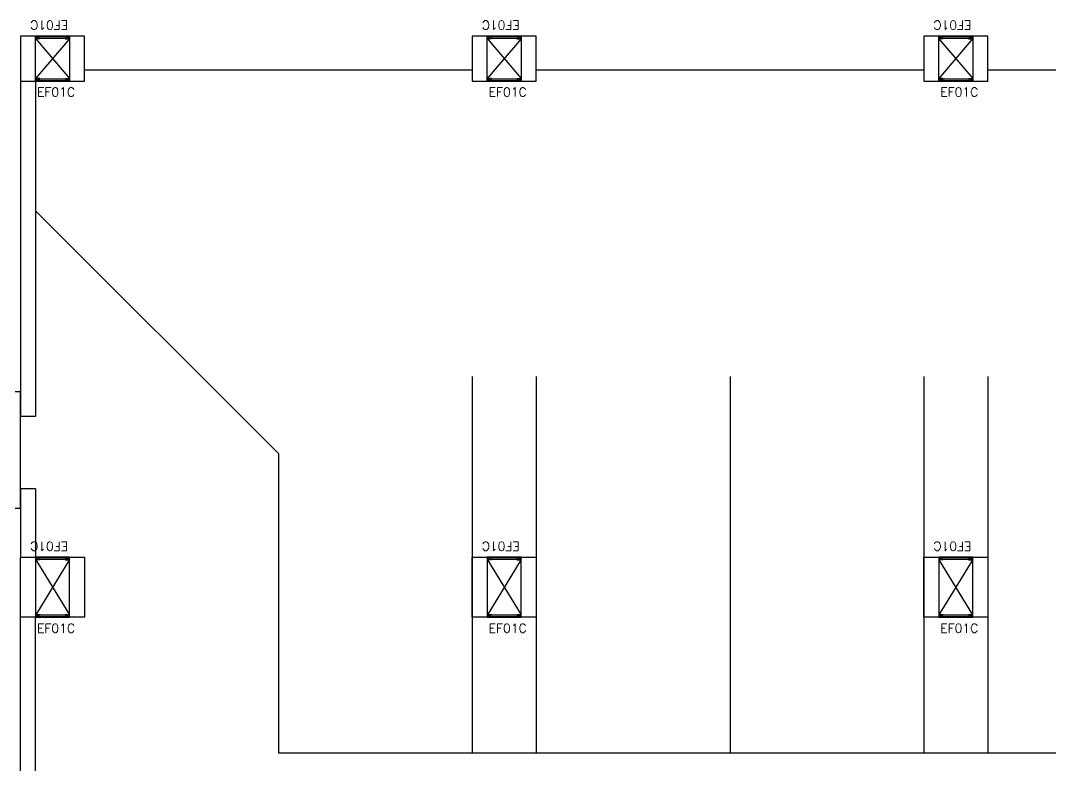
# Model space of a CAD drawing. Header units: millimetres. Extents: x 2046 to 2564, y 885 to 1120.
# Drawn here: x 2234.86 to 2248.54, y 956.21 to 966.11 of the extents above; entities that cross this region are included whole.
import ezdxf

# ---------------------------------------------------------------- set-up
doc = ezdxf.new("R2010")
doc.units = ezdxf.units.MM
doc.header["$LTSCALE"] = 10
doc.linetypes.add('HIDDEN', pattern=[0.375, 0.25, -0.125])
for name, color, linetype in [('AR-ALV', 2, 'Continuous'), ('AR-ESCADA', 2, 'Continuous'), ('AR-ESQ', 1, 'Continuous'), ('AR-ESTC', 3, 'Continuous'), ('AR-PISO', 1, 'Continuous'), ('AR-SHAFT', 1, 'Continuous'), ('DT-ESQ-PERFIL CADEIRA-C', 2, 'Continuous'), ('DT-ESQ-PERFIL CADEIRA-V', 1, 'Continuous'), ('DT-ESQ-VENEZIANA-C', 1, 'Continuous'), ('DT-ESQ-VENEZIANA-V', 1, 'Continuous'), ('DT-TXTESQ', 2, 'Continuous'), ('DT-TXTMOD', 1, 'Continuous'), ('ES-GUARDACORPO', 2, 'Continuous'), ('es-linhacorte', 1, 'Continuous'), ('ES-PILAR', 3, 'Continuous'), ('ES-SETA', 1, 'Continuous'), ('ES-TEXTO', 1, 'Continuous'), ('Layer2', 2, 'Continuous'), ('Layer4', 4, 'Continuous'), ('PROJ2', 1, 'HIDDEN')]:
    doc.layers.add(name, color=color, linetype=linetype)
doc.styles.add('S10', font='simplex.shx', dxfattribs={"height": 0.1})
doc.styles.add('S12', font='simplex.shx', dxfattribs={"width": 1.1, "height": 0.12})

# ---------------------------------------------------------------- blocks, each defined once
blk = doc.blocks.new('ES-3P-TER-E')
for p, q in [((-4.75, -0.775), (-4.55, -0.775)), ((-2.75, -0.975), (-2.95, -0.975)), ((-2.75, -0.975), (-2.75, -1.575))]:
    blk.add_line(p, q)
at = {"layer": 'AR-PISO'}
for p, q in [((-6.35, 0.775), (0, 0.775)), ((-6.35, 0.775), (-6.35, -0.775)), ((0, -0.775), (0, 0.775)), ((-4.55, -0.775), (0, -0.775)), ((-4.8, -0.9), (-6.3, -0.9)), ((-4.8, -1.2), (-6.3, -1.2))]:
    blk.add_line(p, q, dxfattribs=at)
at = {"layer": 'AR-PISO', "color": 2}
for p, q in [((-4.8, -1.5), (-6.3, -1.5)), ((-4.8, -1.8), (-6.3, -1.8)), ((-4.8, -2.1), (-6.21, -2.1)), ((-4.8, -2.4), (-5.697, -2.4)), ((-4.8, -2.7), (-5.111, -2.7))]:
    blk.add_line(p, q, dxfattribs=at)
at = {"layer": 'ES-GUARDACORPO'}
for p, q in [((-6.35, -0.775), (-6.35, -2.018)), ((-6.3, -0.775), (-6.3, -2.048)), ((-4.8, -0.9), (-4.8, -0.775)), ((-4.75, -0.775), (-4.75, -0.775)), ((-4.8, -2.855), (-4.8, -0.9))]:
    blk.add_line(p, q, dxfattribs=at)
for centre in [(-6.325, -0.775), (-4.775, -0.775)]:
    blk.add_arc(centre, 0.025, 0, 180, dxfattribs=at)
at = {"layer": 'es-linhacorte'}
for p, q in [((-5.578, -2.47), (-6.569, -1.89)), ((-5.578, -2.418), (-5.578, -2.47)), ((-5.462, -2.596), (-5.578, -2.418)), ((-5.48, -2.516), (-5.462, -2.596)), ((-4.649, -2.931), (-5.48, -2.516))]:
    blk.add_line(p, q, dxfattribs=at)
at = {"layer": 'ES-PILAR'}
for p, q in [((-2.75, -1.575), (-2.95, -1.575)), ((-4.75, -3.9), (-4.55, -3.9))]:
    blk.add_line(p, q, dxfattribs=at)
for points in [[(-4.55, -1.35), (-4.55, -1.32), (-4.55, -0.775), (-4.75, -0.775), (-4.75, -1.32), (-4.75, -1.35), (-4.75, -3.9), (-4.55, -3.9)], [(-2.75, -0.975), (-2.95, -0.975), (-2.95, -1.575), (-2.75, -1.575)]]:
    blk.add_lwpolyline(points, close=True, dxfattribs=at)
at = {"layer": 'ES-SETA'}
for p, q in [((-5.634, -0.282), (-5.704, -0.282)), ((-5.704, -0.605), (-5.704, -0.282)), ((-5.634, -0.605), (-5.634, -0.282)), ((-5.882, -0.527), (-5.832, -0.478)), ((-5.669, -0.739), (-5.882, -0.527)), ((-5.704, -0.605), (-5.832, -0.478)), ((-5.669, -0.739), (-5.457, -0.527)), ((-5.634, -0.605), (-5.507, -0.478)), ((-5.507, -0.478), (-5.457, -0.527))]:
    blk.add_line(p, q, dxfattribs=at)
at = {"layer": 'Layer2'}
for p, q in [((-4.55, -1.32), (-4.55, -0.775)), ((-4.75, -3.9), (-4.75, -1.35)), ((-4.55, -3.9), (-4.55, -1.35))]:
    blk.add_line(p, q, dxfattribs=at)
at = {"layer": 'Layer4'}
blk.add_line((-4.55, -1.32), (-4.55, -1.35), dxfattribs=at)
at = {"layer": 'PROJ2', "ltscale": 0.01}
for p, q in [((-4.55, -0.775), (-4.55, -0.775)), ((-4.5, -3.9), (-4.5, -0.775)), ((-3, -0.775), (-3, -5.55)), ((-2.95, -0.775), (-2.95, -5.6)), ((-4.5, -0.9), (-3, -0.9)), ((-4.5, -1.2), (-3, -1.2)), ((-4.5, -1.5), (-3, -1.5)), ((-4.5, -1.8), (-3, -1.8)), ((-6.35, -2.018), (-6.35, -5.6)), ((-6.3, -2.048), (-6.3, -5.55)), ((-6.21, -2.1), (-6.3, -2.1)), ((-4.5, -2.1), (-3, -2.1)), ((-5.697, -2.4), (-6.3, -2.4)), ((-4.5, -2.4), (-3, -2.4)), ((-5.111, -2.7), (-6.3, -2.7)), ((-4.5, -2.7), (-3, -2.7)), ((-4.8, -3.9), (-4.8, -2.855)), ((-4.8, -3), (-6.3, -3)), ((-4.5, -3), (-3, -3)), ((-4.8, -3.3), (-6.3, -3.3)), ((-4.5, -3.3), (-3, -3.3)), ((-4.8, -3.6), (-6.3, -3.6)), ((-4.5, -3.6), (-3, -3.6)), ((-4.8, -3.9), (-6.3, -3.9)), ((-4.8, -3.9), (-4.8, -4.025)), ((-4.75, -3.9), (-4.75, -4.025)), ((-4.55, -3.9), (-4.55, -4.025)), ((-4.5, -3.9), (-4.5, -4.025)), ((-4.5, -3.9), (-3, -3.9)), ((-6.35, -5.6), (-2.95, -5.6)), ((-6.3, -5.55), (-3, -5.55))]:
    blk.add_line(p, q, dxfattribs=at)
for centre in [(-4.775, -4.025), (-4.525, -4.025)]:
    blk.add_arc(centre, 0.025, 180, 0, dxfattribs=at)
at = {"layer": 'ES-TEXTO', "char_height": 0.12, "attachment_point": 3}
for s, insert in [('{\\fArial|b0|i0|c0|p34;limite do piso}', (-2.965, 0.668)), ('{\\fArial|b0|i0|c0|p34;SOBE\\P(PRIMEIRO PAV.)}', (-4.725, 0.178)), ('{\\fArial|b0|i0|c0|p34;VIGA (guarda-corpo)}', (-0.285, -0.493))]:
    blk.add_mtext(s, dxfattribs=dict(at, insert=insert))
at = {"layer": 'ES-TEXTO', "char_height": 0.12, "attachment_point": 7, "rotation": 90}
for s, insert in [('{\\fArial|b0|i0|c0|p34;pilar em \\Pconc. arm.}', (-2.343, -1.812)), ('{\\fArial|b0|i0|c0|p34;guarda-corpo em metal}', (-6.439, -4.077)), ('{\\fArial|b0|i0|c0|p34;guarda-corpo em metal}', (-2.714, -4.077))]:
    blk.add_mtext(s, dxfattribs=dict(at, insert=insert))
blk = doc.blocks.new('EF01C-P')
at = {"layer": 'DT-ESQ-PERFIL CADEIRA-C', "ltscale": 0.1}
for points in [[(0.01, 0.002), (0.01, 0.003), (0.002, 0.003, 1), (0.002, 0), (0.015, 0, 0.414214), (0.016, 0.002), (0.016, 0.033), (0.043, 0.033)], [(0.043, 0.006), (0.018, 0.006), (0.018, 0.016), (0.016, 0.016), (0.016, 0.006, 0.414214), (0.018, 0.005), (0.043, 0.005), (0.056, 0.005, 1), (0.056, 0.008), (0.043, 0.008), (0.043, 0.02), (0.043, 0.032), (0.056, 0.032, 1), (0.056, 0.035), (0.043, 0.035), (0.016, 0.035, 0.414214), (0.015, 0.033), (0.015, 0.002), (0.002, 0.002)], [(0.041, 0.02), (0.041, 0.032, -0.414214), (0.043, 0.033), (0.056, 0.033)], [(0.041, 0.02), (0.041, 0.008, 0.414214), (0.043, 0.006), (0.056, 0.006)], [(0.407, 0.006), (0.432, 0.006), (0.432, 0.016), (0.433, 0.016), (0.433, 0.006, -0.414214), (0.432, 0.005), (0.407, 0.005), (0.394, 0.005, -1), (0.394, 0.008), (0.407, 0.008), (0.407, 0.02), (0.407, 0.032), (0.394, 0.032, -1), (0.394, 0.035), (0.407, 0.035), (0.433, 0.035, -0.414214), (0.435, 0.033), (0.435, 0.002), (0.448, 0.002)], [(0.409, 0.02), (0.409, 0.032, 0.414214), (0.407, 0.033), (0.394, 0.033)], [(0.409, 0.02), (0.409, 0.008, -0.414214), (0.407, 0.006), (0.394, 0.006)], [(0.44, 0.002), (0.44, 0.003), (0.448, 0.003, -1), (0.448, 0), (0.435, 0, -0.414214), (0.433, 0.002), (0.433, 0.033), (0.407, 0.033)]]:
    blk.add_lwpolyline(points, format="xyb", dxfattribs=at)
at = {"layer": 'DT-ESQ-PERFIL CADEIRA-V', "ltscale": 0.1}
blk.add_line((0.015, 0), (0.435, 0), dxfattribs=at)
at = {"layer": 'DT-ESQ-VENEZIANA-C', "ltscale": 0.1}
for p, q in [((0.043, 0.011), (0.407, 0.011)), ((0.043, 0.009), (0.407, 0.009))]:
    blk.add_line(p, q, dxfattribs=at)
at = {"layer": 'DT-ESQ-VENEZIANA-V', "ltscale": 0.1}
blk.add_line((0.043, 0.031), (0.407, 0.031), dxfattribs=at)
at = {"layer": 'DT-TXTESQ', "ltscale": 0.1, "style": 'S12'}
blk.add_text('EF01C', height=0.12, dxfattribs=at).set_placement((0.019, -0.205))
at = {"layer": 'DT-TXTMOD', "ltscale": 0.1, "style": 'S10', "flags": 3}
blk.add_attdef('EF01C', (0.021, -0.14), '', height=0.1, dxfattribs=at)

msp = doc.modelspace()

# ---------------------------------------------------------------- linework, layer by layer
at = {"layer": 'AR-ALV'}
for p, q in [((2234.861, 965.302), (2234.861, 960.845)), ((2235.061, 965.302), (2235.061, 960.845)), ((2235.061, 960.845), (2234.861, 960.845)), ((2234.861, 959.885), (2234.861, 958.977)), ((2235.061, 959.885), (2234.861, 959.885)), ((2235.061, 959.885), (2235.061, 958.977)), ((2234.861, 949.852), (2234.861, 958.177)), ((2235.061, 949.852), (2235.061, 958.177))]:
    msp.add_line(p, q, dxfattribs=at)
at = {"layer": 'AR-ESTC'}
for points in [[(2235.061, 965.302), (2235.061, 965.902), (2234.861, 965.902), (2234.861, 965.302)], [(2235.711, 965.302), (2235.711, 965.902), (2235.511, 965.902), (2235.511, 965.302)], [(2241.061, 965.302), (2241.061, 965.902), (2240.861, 965.902), (2240.861, 965.302)], [(2241.711, 965.302), (2241.711, 965.902), (2241.511, 965.902), (2241.511, 965.302)], [(2247.061, 965.302), (2247.061, 965.902), (2246.861, 965.902), (2246.861, 965.302)], [(2247.711, 965.302), (2247.711, 965.902), (2247.511, 965.902), (2247.511, 965.302)], [(2234.861, 958.177), (2234.861, 958.977), (2235.061, 958.977), (2235.061, 958.177)], [(2235.711, 958.977), (2235.711, 958.177), (2235.511, 958.177), (2235.511, 958.977)], [(2241.061, 958.977), (2241.061, 958.177), (2240.861, 958.177), (2240.861, 958.977)], [(2241.711, 958.977), (2241.711, 958.177), (2241.511, 958.177), (2241.511, 958.977)], [(2247.061, 958.977), (2247.061, 958.177), (2246.861, 958.177), (2246.861, 958.977)], [(2247.711, 958.977), (2247.711, 958.177), (2247.511, 958.177), (2247.511, 958.977)]]:
    msp.add_lwpolyline(points, close=True, dxfattribs=at)
at = {"layer": 'AR-PISO'}
for p, q in [((2235.711, 965.452), (2240.861, 965.452)), ((2241.711, 965.452), (2246.861, 965.452)), ((2247.711, 965.452), (2252.861, 965.452)), ((2238.286, 960.352), (2235.061, 963.577)), ((2240.861, 961.377), (2240.861, 956.377)), ((2241.711, 961.377), (2241.711, 956.377)), ((2244.286, 961.377), (2244.286, 956.377)), ((2246.861, 961.377), (2246.861, 956.377)), ((2247.711, 961.377), (2247.711, 956.377)), ((2238.286, 960.352), (2238.286, 956.377)), ((2238.286, 956.377), (2262.286, 956.377))]:
    msp.add_line(p, q, dxfattribs=at)
at = {"layer": 'AR-SHAFT'}
for p, q in [((2235.509, 965.867), (2235.061, 965.336)), ((2235.062, 965.867), (2235.511, 965.336)), ((2241.509, 965.867), (2241.061, 965.336)), ((2241.062, 965.867), (2241.511, 965.336)), ((2247.509, 965.867), (2247.061, 965.336)), ((2247.062, 965.867), (2247.511, 965.336)), ((2235.511, 958.944), (2235.062, 958.212)), ((2235.062, 958.942), (2235.509, 958.212)), ((2241.511, 958.944), (2241.062, 958.212)), ((2241.062, 958.942), (2241.509, 958.212)), ((2247.511, 958.944), (2247.062, 958.212)), ((2247.062, 958.942), (2247.509, 958.212))]:
    msp.add_line(p, q, dxfattribs=at)

# ---------------------------------------------------------------- block references
at = {"layer": 'AR-ESCADA'}
msp.add_blockref('ES-3P-TER-E', (2234.861, 960.402), dxfattribs=at)
at = {"layer": 'AR-ESQ', "rotation": 180}
for p in [(2235.511, 965.902), (2241.511, 965.902), (2247.511, 965.902), (2235.511, 958.977), (2241.511, 958.977), (2247.511, 958.977)]:
    msp.add_blockref('EF01C-P', p, dxfattribs=at)
at = {"layer": 'AR-ESQ'}
for p in [(2235.061, 965.302), (2241.061, 965.302), (2247.061, 965.302), (2235.061, 958.177), (2241.061, 958.177), (2247.061, 958.177)]:
    msp.add_blockref('EF01C-P', p, dxfattribs=at)

doc.saveas('drawing.dxf')
